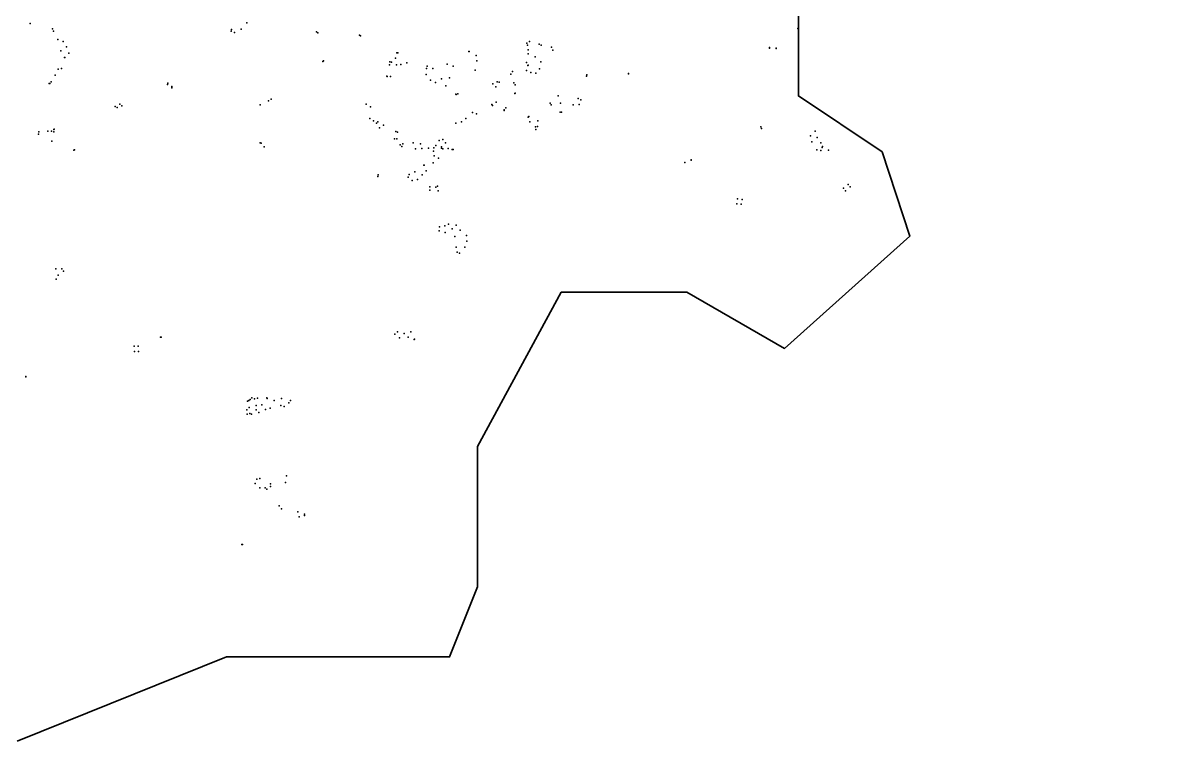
# Model space of a CAD drawing. Header units: millimetres. Extents: x -60275265 to 22802890, y -38578442 to 24337084.
# Drawn here: x -18735878 to -8352878, y -33099869 to -26575804 of the extents above; entities that cross this region are included whole.
import ezdxf

# ---------------------------------------------------------------- set-up
doc = ezdxf.new("R2010")
doc.units = ezdxf.units.MM
doc.header["$MEASUREMENT"] = 0
doc.layers.add('Outline', color=7, linetype='Continuous', true_color=0x000000)
doc.layers.add('particles', color=7, linetype='Continuous', true_color=0x000000)

msp = doc.modelspace()

# ---------------------------------------------------------------- linework, layer by layer
at = {"layer": 'Outline', "color": 3, "lineweight": 35, "true_color": 0x00ff00}
msp.add_lwpolyline([(2388023, -22014924), (1246851, -22397507), (486043, -23034488), (-655070, -23544188), (-1923171, -23926255), (-3444858, -23926255), (-4586030, -23926255), (-6054654, -23291001), (-6234364, -23544188), (-7756052, -24945643), (-10291971, -25582566), (-11687011, -26092266), (-11687011, -27239111), (-10926085, -27748576), (-10672498, -28513120), (-11813952, -29532403), (-12701478, -29022703), (-13842532, -29022703), (-14603457, -30424170), (-14603457, -31698402), (-14857045, -32335606), (-16885907, -32335606), (-18787711, -33099869)], dxfattribs=at)
at = {"layer": 'particles', "color": 93, "true_color": 0x67d435}
for p in [(-18670378, -26580304), (-16700378, -26576304), (-18466378, -26631304), (-18458378, -26652304), (-16843378, -26651304), (-16840378, -26637304), (-16811378, -26664304), (-16750378, -26632304), (-16065378, -26658304), (-16055378, -26667304), (-11690378, -26627304), (-11687378, -26628304), (-18416378, -26727304), (-18369378, -26746304), (-15675378, -26686304), (-15667378, -26692304), (-15667378, -26692304), (-14156378, -26759304), (-14149378, -26777304), (-14131378, -26746304), (-14043378, -26770304), (-14025378, -26778304), (-18391378, -26830304), (-18356378, -26891304), (-18353378, -26890304), (-18338378, -26793304), (-18318378, -26850304), (-15335378, -26847304), (-15328378, -26849304), (-14683378, -26835304), (-14678378, -26835304), (-14616378, -26871304), (-14141378, -26819304), (-14141378, -26856304), (-14079378, -26884304), (-13929378, -26795304), (-13919378, -26822304), (-11949378, -26806304), (-11948378, -26798304), (-11888378, -26804304), (-11887378, -26807304), (-18413378, -26995304), (-18383378, -26990304), (-16010378, -26925304), (-16010378, -26925304), (-16003378, -26921304), (-15404378, -26957304), (-15399378, -26928304), (-15384378, -26932304), (-15349378, -26895304), (-15340378, -26957304), (-15301378, -26955304), (-15244378, -26940304), (-15065378, -26989304), (-15060378, -26970304), (-15010378, -26991304), (-14878378, -26952304), (-14824378, -26968304), (-14610378, -26920304), (-14158378, -26935304), (-14144378, -26964304), (-14141378, -26960304), (-14038378, -26994304), (-14027378, -26929304), (-18442378, -27050304), (-15428378, -27059304), (-15423378, -27063304), (-15393378, -27062304), (-15070378, -27046304), (-15029378, -27095304), (-14930378, -27085304), (-14858378, -27074304), (-14625378, -27004304), (-14300378, -27043304), (-14284378, -27018304), (-14157378, -27009304), (-14118378, -27026304), (-14072378, -27033304), (-13611378, -27059304), (-13610378, -27047304), (-13231378, -27034304), (-13231378, -27038304), (-13230378, -27038304), (-18496378, -27127304), (-18489378, -27126304), (-18479378, -27110304), (-17421378, -27135304), (-17418378, -27124304), (-17418378, -27124304), (-17381378, -27167304), (-17380378, -27155304), (-17380378, -27156304), (-14985378, -27116304), (-14892378, -27147304), (-14465378, -27129304), (-14435378, -27158304), (-14423378, -27112304), (-14405378, -27115304), (-14274378, -27119304), (-14262378, -27137304), (-16503378, -27284304), (-16478378, -27268304), (-14799378, -27224304), (-14798378, -27226304), (-14781378, -27219304), (-14434378, -27296304), (-14263378, -27216304), (-14260378, -27213304), (-13941378, -27305304), (-13869378, -27239304), (-13848378, -27306304), (-13689378, -27262304), (-13663378, -27274304), (-17895378, -27334304), (-17877378, -27343304), (-17854378, -27314304), (-17837378, -27329304), (-16579378, -27320304), (-15614378, -27315304), (-15614378, -27315304), (-15577378, -27337304), (-14648378, -27391304), (-14613378, -27403304), (-14612378, -27403304), (-14472378, -27317304), (-14468378, -27325304), (-14362378, -27373304), (-14361378, -27366304), (-14344378, -27347304), (-13934378, -27319304), (-13852378, -27388304), (-13840378, -27387304), (-13733378, -27319304), (-13678378, -27317304), (-15581378, -27444304), (-15549378, -27465304), (-15522378, -27486304), (-15510378, -27473304), (-15456378, -27506304), (-14799378, -27486304), (-14799378, -27486304), (-14747378, -27474304), (-14708378, -27444304), (-14142378, -27432304), (-14135378, -27425304), (-14126378, -27473304), (-14056378, -27465304), (-18593378, -27586304), (-18589378, -27566304), (-18507378, -27558304), (-18475378, -27560304), (-18454378, -27543304), (-18453378, -27564304), (-18450378, -27541304), (-15494378, -27528304), (-15346378, -27563304), (-15331378, -27569304), (-14075378, -27520304), (-14073378, -27545304), (-14057378, -27518304), (-12029378, -27521304), (-12022378, -27536304), (-12022378, -27536304), (-11577378, -27602304), (-11533378, -27558304), (-11516378, -27616304), (-18471378, -27649304), (-16578378, -27666304), (-16570378, -27667304), (-16542378, -27701304), (-15357378, -27628304), (-15336378, -27629304), (-15305378, -27682304), (-15292378, -27697304), (-15281378, -27675304), (-15188378, -27666304), (-15166378, -27720304), (-15122378, -27674304), (-15109378, -27717304), (-15048378, -27714304), (-15000378, -27712304), (-14983378, -27689304), (-14952378, -27643304), (-14931378, -27702304), (-14930378, -27713304), (-14919378, -27719304), (-14917378, -27634304), (-14894378, -27664304), (-14871378, -27716304), (-11563378, -27656304), (-11481378, -27664304), (-11471378, -27707304), (-11471378, -27707304), (-11467378, -27700304), (-18271378, -27731304), (-18266378, -27729304), (-15003378, -27742304), (-14996378, -27784304), (-14956378, -27804304), (-14833378, -27725304), (-14824378, -27726304), (-12660378, -27821304), (-12660378, -27822304), (-11520378, -27729304), (-11482378, -27736304), (-11412378, -27731304), (-11412378, -27732304), (-15090378, -27867304), (-15088378, -27867304), (-15071378, -27919304), (-15006378, -27847304), (-12718378, -27845304), (-15508378, -27970304), (-15505378, -27955304), (-15233378, -27978304), (-15223378, -27953304), (-15198378, -28006304), (-15174378, -27930304), (-15148378, -27998304), (-15106378, -27956304), (-15035378, -28066304), (-15035378, -28094304), (-14983378, -28069304), (-14968378, -28060304), (-14961378, -28102304), (-11275378, -28078304), (-11257378, -28101304), (-11235378, -28043304), (-11216378, -28065304), (-12245378, -28218304), (-12239378, -28174304), (-12205378, -28222304), (-12198378, -28181304), (-14949378, -28429304), (-14901378, -28418304), (-14868378, -28405304), (-14834378, -28446304), (-14796378, -28412304), (-14951378, -28466304), (-14896378, -28481304), (-14808378, -28515304), (-14760378, -28458304), (-14703378, -28507304), (-14796378, -28614304), (-14718378, -28613304), (-14699378, -28558304), (-14787378, -28659304), (-14768378, -28667304), (-18436378, -28809304), (-18380378, -28809304), (-18366378, -28832304), (-18432378, -28903304), (-18414378, -28867304), (-15329378, -29382304), (-15210378, -29382304), (-17483378, -29429304), (-17477378, -29429304), (-15353378, -29404304), (-15353378, -29404304), (-15311378, -29437304), (-15269378, -29397304), (-15234378, -29429304), (-15179378, -29452304), (-15177378, -29449304), (-17724378, -29513304), (-17721378, -29562304), (-17688378, -29511304), (-17685378, -29559304), (-18709378, -29788304), (-18707378, -29791304), (-16681378, -30005304), (-16669378, -29995304), (-16653378, -29981304), (-16630378, -29989304), (-16603378, -29985304), (-16518378, -29981304), (-16515378, -29988304), (-16514378, -29988304), (-16452378, -30006304), (-16384378, -29987304), (-16303378, -30005304), (-16701378, -30090304), (-16694378, -30013304), (-16679378, -30069304), (-16616378, -30089304), (-16615378, -30050304), (-16564378, -30046304), (-16530378, -30088304), (-16487378, -30074304), (-16390378, -30052304), (-16360378, -30060304), (-16319378, -30026304), (-16697378, -30131304), (-16673378, -30124304), (-16656378, -30131304), (-16589378, -30116304), (-16609378, -30721304), (-16581378, -30713304), (-16340378, -30691304), (-16625378, -30758304), (-16582378, -30800304), (-16533378, -30800304), (-16519378, -30810304), (-16484378, -30763304), (-16483378, -30788304), (-16348378, -30750304), (-16405378, -30961304), (-16385378, -30991304), (-16237378, -31018304), (-16174378, -31039304), (-16225378, -31062304), (-16174378, -31050304), (-16744378, -31313304), (-16743378, -31313304), (-16738378, -31313304)]:
    msp.add_point(p, dxfattribs=at)

doc.saveas('drawing.dxf')
